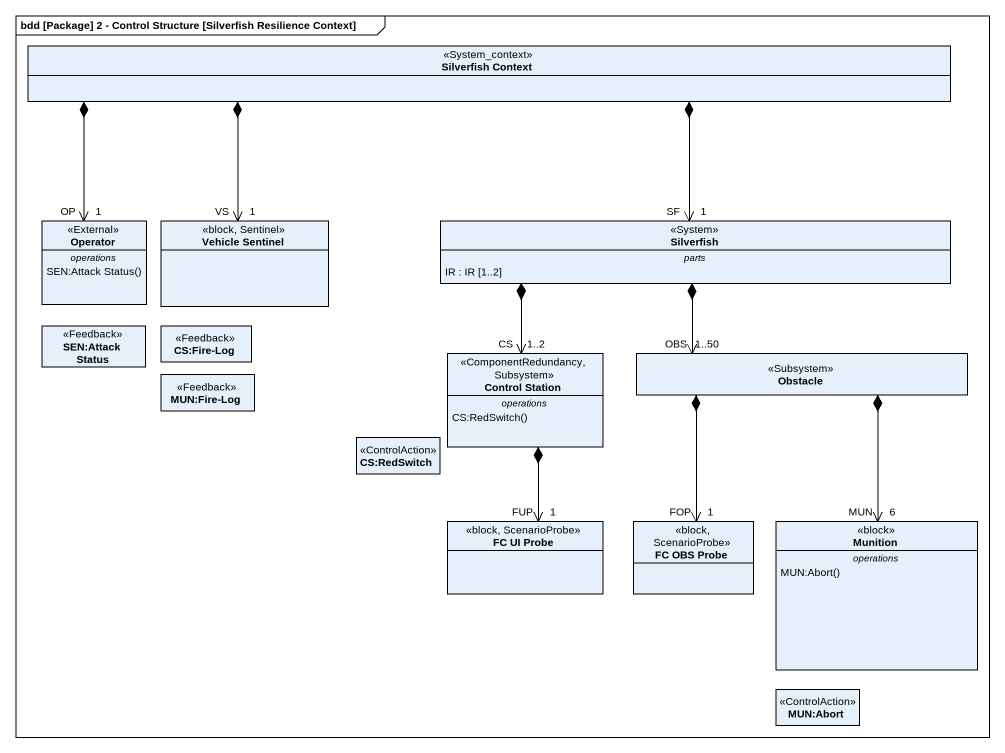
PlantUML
@startuml
mainframe bdd [Package] 2 - Control Structure [Silverfish Resilience Context]
hide circle
hide empty members
class "Silverfish Context" as Silverfish_Context <<System_context>>
class Operator <<External>> {
  -- operations --
  SEN:Attack Status()
}
class "Vehicle Sentinel" as Vehicle_Sentinel <<block, Sentinel>>
class Silverfish <<System>> {
  -- parts --
  IR : IR [1..2]
}
class "SEN:Attack Status" as SEN_Attack_Status <<Feedback>>
class "CS:Fire-Log" as CS_Fire_Log <<Feedback>>
class "MUN:Fire-Log" as MUN_Fire_Log <<Feedback>>
class "Control Station" as Control_Station <<ComponentRedundancy, Subsystem>> {
  -- operations --
  CS:RedSwitch()
}
class Obstacle <<Subsystem>>
class "CS:RedSwitch" as CS_RedSwitch <<ControlAction>>
class "FC UI Probe" as FC_UI_Probe <<block, ScenarioProbe>>
class "FC OBS Probe" as FC_OBS_Probe <<block, ScenarioProbe>>
class Munition <<block>> {
  -- operations --
  MUN:Abort()
}
class "MUN:Abort" as MUN_Abort <<ControlAction>>
Silverfish_Context *-left-> "OP\n1" Operator
Silverfish_Context *--> "VS\n1" Vehicle_Sentinel
Silverfish_Context *--> "SF\n1" Silverfish
Silverfish *--> "CS\n1..2" Control_Station
Silverfish *--> "OBS\n1..50" Obstacle
Control_Station *--> "FUP\n1" FC_UI_Probe
Obstacle *--> "FOP\n1" FC_OBS_Probe
Obstacle *--> "MUN\n6" Munition
@enduml
